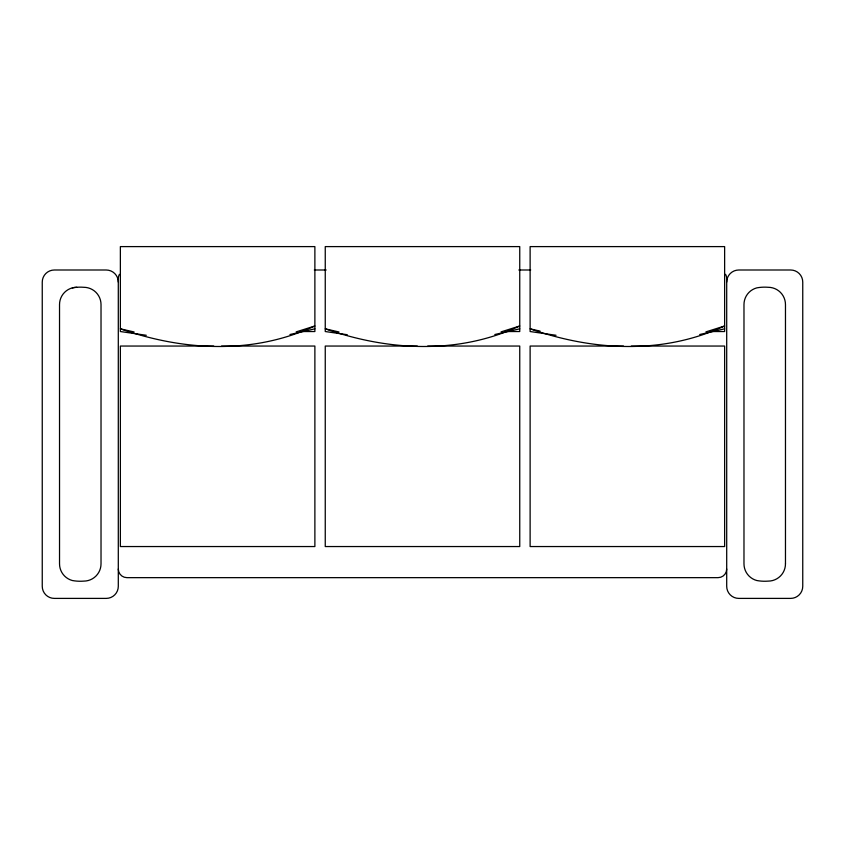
<?xml version="1.0" encoding="UTF-8"?>
<svg xmlns="http://www.w3.org/2000/svg" width="845" height="845" viewBox="0 0 845 845"><rect width="100%" height="100%" fill="white"/><g stroke="black" fill="none" stroke-linecap="round" stroke-linejoin="round"><path stroke-width="1.27" d="M296.172 331.884L314.879 325.99C252.813 354.763 183.766 350.939 120.37 328.832L134.091 331.958M501.053 331.884L519.749 325.99C457.684 354.763 388.647 350.939 325.251 328.832L338.961 331.958M705.924 331.884L724.63 325.99C662.564 354.763 593.517 350.939 530.121 328.832L540.092 331.103M289.941 334.514L314.879 328.832M494.811 334.514L519.749 328.832M699.692 334.514L724.63 328.832M314.308 269.999L326.181 269.999M518.819 269.999L530.692 269.999M301.908 331.536L314.879 331.536L314.879 246.603L120.37 246.603L120.37 331.536L146.312 335.275M506.789 331.536L519.749 331.536L519.749 246.603L325.251 246.603L325.251 331.536L347.295 334.715M711.659 331.536L724.63 331.536L724.63 246.603L530.121 246.603L530.121 331.536L556.052 335.275M213.732 346.049L120.37 346.049L120.37 546.546L314.879 546.546L314.879 346.049L221.517 346.049M417.314 346.049L325.251 346.049L325.251 546.546L519.749 546.546L519.749 346.049L427.686 346.049M623.483 346.049L530.121 346.049L530.121 546.546L724.63 546.546L724.63 346.049L631.268 346.049M726.7 282.103A12.094 12.094 0 0 1 738.794 269.999L790.656 269.999A12.094 12.094 0 0 1 802.75 282.103L802.75 586.303A12.094 12.094 0 0 1 790.656 598.397L738.794 598.397A12.094 12.094 0 0 1 726.7 586.303L726.7 278.639A8.64 8.64 0 0 0 725.538 274.319M118.3 282.103A12.094 12.094 0 0 0 106.206 269.999L54.344 269.999A12.094 12.094 0 0 0 42.25 282.103L42.25 586.303A12.094 12.094 0 0 0 54.344 598.397L106.206 598.397A12.094 12.094 0 0 0 118.3 586.303L118.3 278.639A8.64 8.64 0 0 1 119.462 274.319M72.343 287.87A43.676 43.676 0 0 1 83.729 287.289A17.28 17.28 0 0 1 101.02 304.57L101.02 563.826A17.28 17.28 0 0 1 83.729 581.117A43.676 43.676 0 0 1 72.343 580.526A17.28 17.28 0 0 1 59.53 563.826L59.53 304.57A17.28 17.28 0 0 1 76.821 287.289M726.7 569.012A8.64 8.64 0 0 1 718.06 577.653L126.94 577.653A8.64 8.64 0 0 1 118.3 569.012M785.47 563.826L785.47 304.57A17.28 17.28 0 0 0 768.179 287.289A43.676 43.676 0 0 0 756.793 287.87A17.28 17.28 0 0 0 743.98 304.57L743.98 563.826A17.28 17.28 0 0 0 756.793 580.526A43.676 43.676 0 0 0 768.179 581.117A17.28 17.28 0 0 0 785.47 563.826"/></g></svg>
